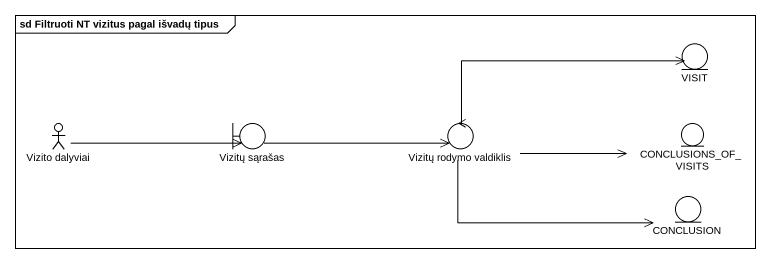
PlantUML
@startuml
mainframe sd Filtruoti NT vizitus pagal išvadų tipus
entity VISIT
actor "Vizito dalyviai" as Vizito_dalyviai
boundary "Vizitų sąrašas" as Vizitų_sąrašas
control "Vizitų rodymo valdiklis" as Vizitų_rodymo_valdiklis
entity CONCLUSIONS_OF_VISITS
entity CONCLUSION
Vizito_dalyviai -right-> Vizitų_sąrašas
Vizitų_sąrašas -right-> Vizitų_rodymo_valdiklis
Vizitų_rodymo_valdiklis -right-> VISIT
Vizitų_rodymo_valdiklis -right-> CONCLUSIONS_OF_VISITS
Vizitų_rodymo_valdiklis -right-> CONCLUSION
@enduml
